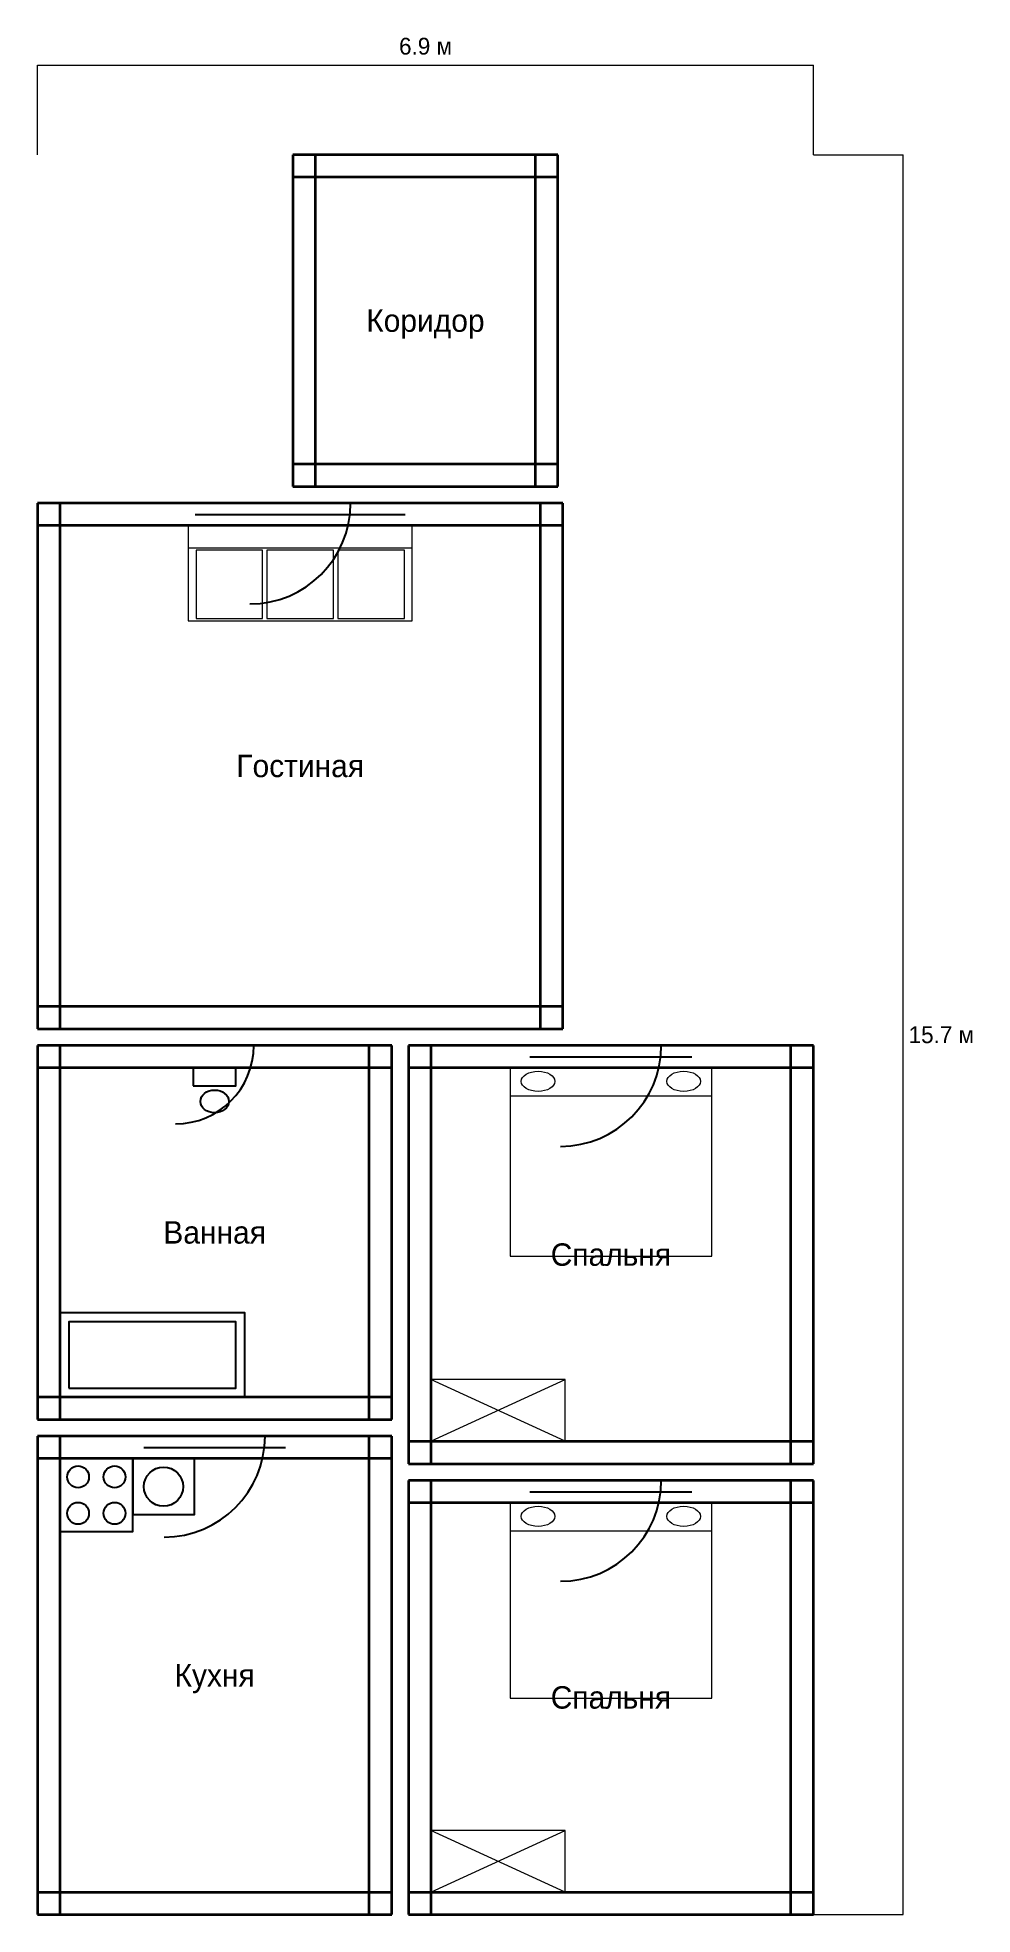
# Model space of a CAD drawing. Header units: metres. Extents: x 0 to 835, y 0 to 1675.
import ezdxf
from ezdxf.enums import TextEntityAlignment as Align

# ---------------------------------------------------------------- set-up
doc = ezdxf.new("R2010")
doc.units = ezdxf.units.M
for name, color, linetype, lineweight in [('Двери', 7, 'Continuous', 25), ('Мебель', 7, 'Continuous', 18), ('Окна', 7, 'Continuous', 25), ('Размеры', 1, 'Continuous', 13), ('Стены', 7, 'Continuous', 35), ('Текст', 7, 'Continuous', 13)]:
    doc.layers.add(name, color=color, linetype=linetype, lineweight=lineweight)

msp = doc.modelspace()

# ---------------------------------------------------------------- linework, layer by layer
at = {"layer": 'Двери'}
for p, q in [((189.5, 1259.5), (279.5, 1259.5)), ((123.1, 775.5), (193.1, 775.5)), ((466.9, 775.5), (557, 775.5)), ((113.1, 426.8), (203.1, 426.8)), ((466.9, 387.3), (557, 387.3))]:
    msp.add_line(p, q, dxfattribs=at)
for centre, radius in [((189.5, 1259.5), 90), ((123.1, 775.5), 70), ((466.9, 775.5), 90), ((113.1, 426.8), 90), ((466.9, 387.3), 90)]:
    msp.add_arc(centre, radius, 270, 360, dxfattribs=at)
at = {"layer": 'Мебель'}
for p, q in [((134.5, 1219.5), (334.5, 1219.5)), ((421.9, 730.5), (601.9, 730.5)), ((351.2, 422.3), (471.2, 477.3)), ((471.2, 422.3), (351.2, 477.3)), ((421.9, 342.3), (601.9, 342.3)), ((351.2, 20), (471.2, 75)), ((471.2, 20), (351.2, 75))]:
    msp.add_line(p, q, dxfattribs=at)
for points in [[(134.5, 1154.5), (334.5, 1154.5), (334.5, 1239.5), (134.5, 1239.5), (134.5, 1154.5)], [(141.5, 1156.5), (200.8, 1156.5), (200.8, 1217.5), (141.5, 1217.5), (141.5, 1156.5)], [(204.8, 1156.5), (264.2, 1156.5), (264.2, 1217.5), (204.8, 1217.5), (204.8, 1156.5)], [(268.2, 1156.5), (327.5, 1156.5), (327.5, 1217.5), (268.2, 1217.5), (268.2, 1156.5)], [(421.9, 587.6), (601.9, 587.6), (601.9, 755.5), (421.9, 755.5), (421.9, 587.6)], [(351.2, 422.3), (471.2, 422.3), (471.2, 477.3), (351.2, 477.3), (351.2, 422.3)], [(421.9, 193), (601.9, 193), (601.9, 367.3), (421.9, 367.3), (421.9, 193)], [(351.2, 20), (471.2, 20), (471.2, 75), (351.2, 75), (351.2, 20)]]:
    msp.add_lwpolyline(points, dxfattribs=at)
for centre in [(446.9, 743.5), (576.9, 743.5), (446.9, 355.3), (576.9, 355.3)]:
    msp.add_ellipse(centre, major_axis=(15, 0), ratio=0.6, dxfattribs=at)
at = {"layer": 'Окна'}
for p, q in [((140.7, 1259.5), (328.3, 1259.5)), ((140.7, 1249.5), (328.3, 1249.5)), ((140.7, 1239.5), (328.3, 1239.5)), ((439.6, 775.5), (584.2, 775.5)), ((439.6, 765.5), (584.2, 765.5)), ((439.6, 755.5), (584.2, 755.5)), ((94.9, 426.8), (221.3, 426.8)), ((94.9, 416.8), (221.3, 416.8)), ((94.9, 406.8), (221.3, 406.8)), ((439.6, 387.3), (584.2, 387.3)), ((439.6, 377.3), (584.2, 377.3)), ((439.6, 367.3), (584.2, 367.3))]:
    msp.add_line(p, q, dxfattribs=at)
at = {"layer": 'Размеры', "color": 1}
for p, q in [((0, 1650.3), (692.7, 1650.3)), ((0, 1570.3), (0, 1650.3)), ((692.7, 1570.3), (692.7, 1650.3)), ((692.7, 1570.3), (772.7, 1570.3)), ((772.7, 0), (772.7, 1570.3)), ((692.7, 0), (772.7, 0))]:
    msp.add_line(p, q, dxfattribs=at)
at = {"layer": 'Сантехника'}
for points in [[(139.1, 739.4), (177.1, 739.4), (177.1, 755.5), (139.1, 755.5), (139.1, 739.4)], [(20, 461.8), (185, 461.8), (185, 536.8), (20, 536.8), (20, 461.8)], [(28, 469.8), (177, 469.8), (177, 528.8), (28, 528.8), (28, 469.8)], [(20, 341.8), (85, 341.8), (85, 406.8), (20, 406.8), (20, 341.8)], [(85, 356.8), (140, 356.8), (140, 406.8), (85, 406.8), (85, 356.8)]]:
    msp.add_lwpolyline(points, dxfattribs=at)
for centre, radius in [((36.2, 390.5), 9.75), ((68.8, 390.5), 9.75), ((112.5, 381.8), 17.5), ((36.2, 358), 9.75), ((68.8, 358), 9.75)]:
    msp.add_circle(centre, radius, dxfattribs=at)
msp.add_ellipse((158.1, 725.6), major_axis=(12.7, 0), ratio=0.8, dxfattribs=at)
at = {"layer": 'Стены'}
for p, q in [((464.6, 1570.3), (228, 1570.3)), ((228, 1570.3), (228, 1274.5)), ((248, 1570.3), (248, 1274.5)), ((444.6, 1274.5), (444.6, 1570.3)), ((464.6, 1274.5), (464.6, 1570.3)), ((464.6, 1550.3), (228, 1550.3)), ((228, 1294.5), (464.6, 1294.5)), ((228, 1274.5), (464.6, 1274.5)), ((469, 1259.5), (0, 1259.5)), ((0, 1259.5), (0, 790.5)), ((20, 1259.5), (20, 790.5)), ((449, 790.5), (449, 1259.5)), ((469, 790.5), (469, 1259.5)), ((469, 1239.5), (0, 1239.5)), ((0, 810.5), (469, 810.5)), ((0, 790.5), (469, 790.5)), ((316.2, 775.5), (0, 775.5)), ((0, 775.5), (0, 441.8)), ((20, 775.5), (20, 441.8)), ((296.2, 441.8), (296.2, 775.5)), ((316.2, 441.8), (316.2, 775.5)), ((692.7, 775.5), (331.2, 775.5)), ((331.2, 775.5), (331.2, 402.3)), ((351.2, 775.5), (351.2, 402.3)), ((672.7, 402.3), (672.7, 775.5)), ((692.7, 402.3), (692.7, 775.5)), ((316.2, 755.5), (0, 755.5)), ((692.7, 755.5), (331.2, 755.5)), ((0, 461.8), (316.2, 461.8)), ((0, 441.8), (316.2, 441.8)), ((316.2, 426.8), (0, 426.8)), ((0, 426.8), (0, 0)), ((20, 426.8), (20, 0)), ((296.2, 0), (296.2, 426.8)), ((316.2, 0), (316.2, 426.8)), ((331.2, 422.3), (692.7, 422.3)), ((316.2, 406.8), (0, 406.8)), ((331.2, 402.3), (692.7, 402.3)), ((692.7, 387.3), (331.2, 387.3)), ((331.2, 387.3), (331.2, 0)), ((351.2, 387.3), (351.2, 0)), ((672.7, 0), (672.7, 387.3)), ((692.7, 0), (692.7, 387.3)), ((692.7, 367.3), (331.2, 367.3)), ((0, 20), (316.2, 20)), ((331.2, 20), (692.7, 20)), ((0, 0), (316.2, 0)), ((331.2, 0), (692.7, 0))]:
    msp.add_line(p, q, dxfattribs=at)

# ---------------------------------------------------------------- texts
at = {"layer": 'Размеры', "color": 1}
msp.add_text('6.9 м', height=15, dxfattribs=at).set_placement((346.4, 1655.3), align=Align.BOTTOM_CENTER)
msp.add_text('15.7 м', height=15, dxfattribs=at).set_placement((777.7, 785.1), align=Align.MIDDLE_LEFT)
at = {"layer": 'Текст'}
for s, p in [('Коридор', (346.3, 1422.4)), ('Гостиная', (234.5, 1025)), ('Ванная', (158.1, 608.7)), ('Спальня', (511.9, 588.9)), ('Кухня', (158.1, 213.4)), ('Спальня', (511.9, 193.7))]:
    msp.add_text(s, height=20, dxfattribs=at).set_placement(p, align=Align.MIDDLE_CENTER)

doc.saveas('drawing.dxf')
